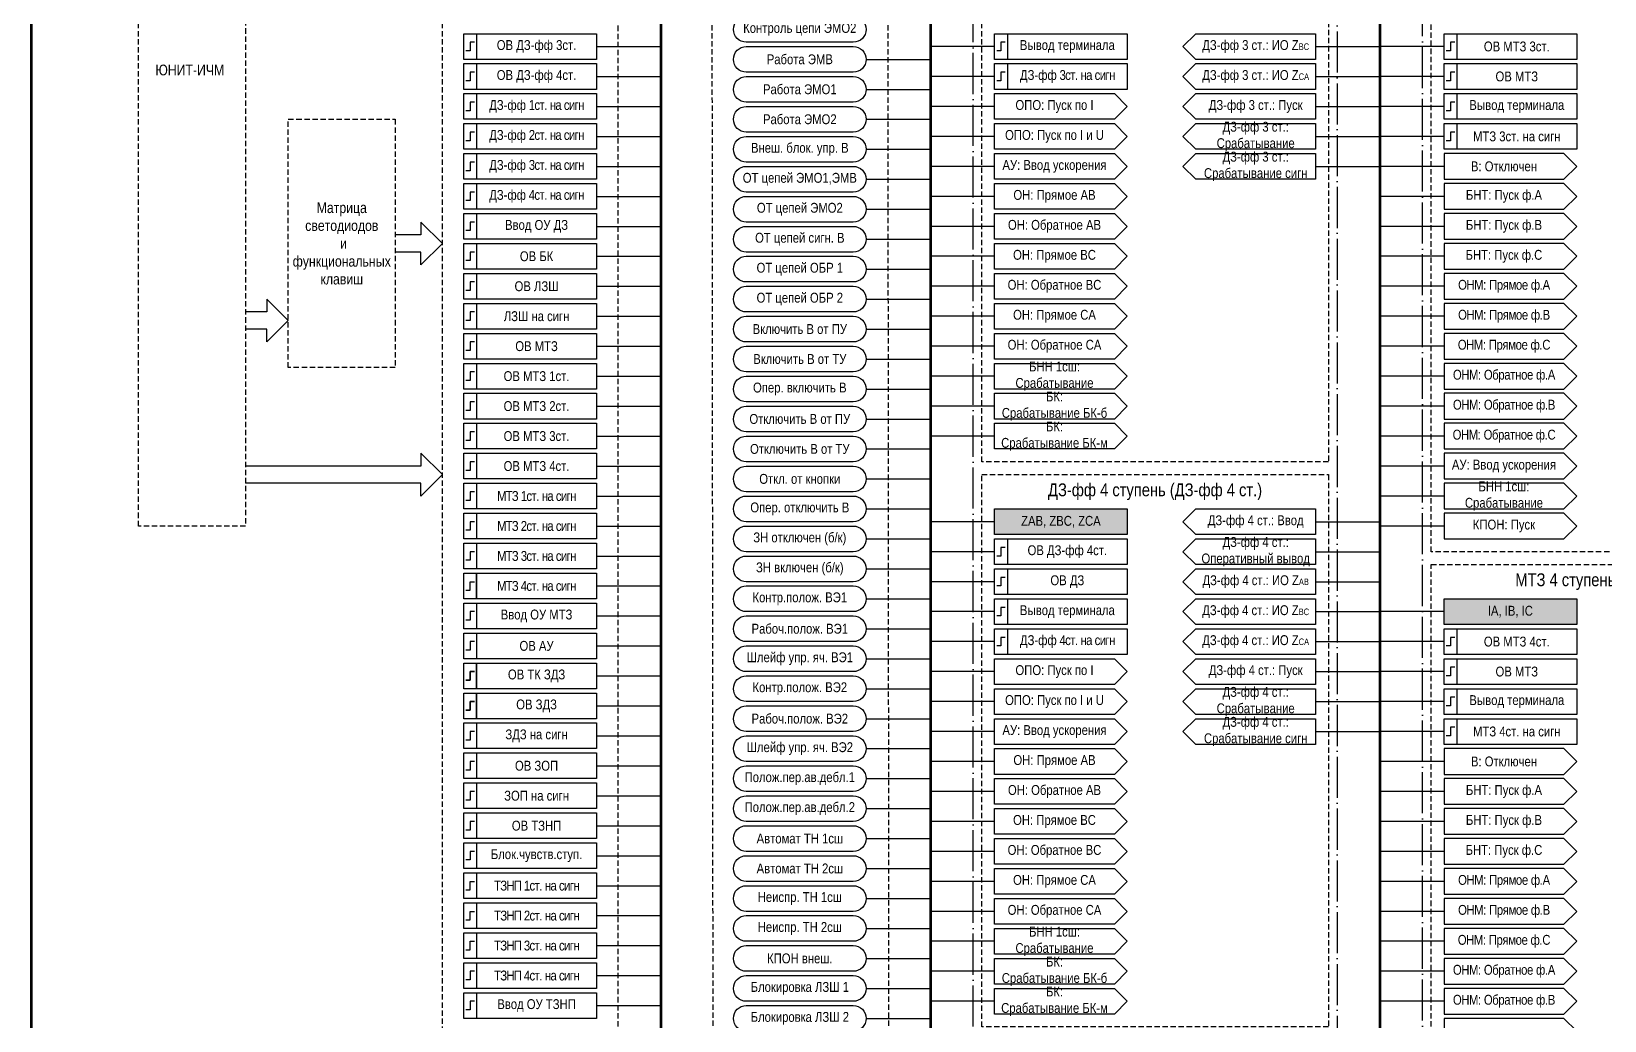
# Model space of a CAD drawing. Header units: millimetres. Extents: x 0 to 1150, y 0 to 1104.
# Drawn here: x 0 to 367.5, y 470.5 to 701.5 of the extents above; entities that cross this region are included whole.
import ezdxf

# ---------------------------------------------------------------- set-up
doc = ezdxf.new("R2010")
doc.units = ezdxf.units.MM
doc.linetypes.add('ACAD_ISO04W100', pattern=[30, 24, -3, 0, -3])
doc.linetypes.add('штриховая2', pattern=[0.375, 0.25, -0.125])
doc.layers.add('TEXT', color=7, linetype='Continuous', lineweight=25)
doc.styles.add('2.5_Gost_RD', font='ARIALN.TTF', dxfattribs={"height": 2.5})
doc.styles.add('3.5_Gost_RD', font='ARIALN.TTF', dxfattribs={"height": 3.5})

msp = doc.modelspace()

# ---------------------------------------------------------------- hatches: boundary and pattern name
at = {"ltscale": 100, "true_color": 0xf7941d}
h = msp.add_hatch(color=30, dxfattribs=at)
h.dxf.hatch_style = 1
h.paths.add_polyline_path([(225, 590), (256, 590), (256, 584), (225, 584)])
h = msp.add_hatch(color=30, dxfattribs=at)
h.dxf.hatch_style = 1
h.paths.add_polyline_path([(330, 569), (361, 569), (361, 563), (330, 563)])

# ---------------------------------------------------------------- linework, layer by layer
at = {"lineweight": 100, "ltscale": 100}
for p, q in [((210, 1009), (210, 39)), ((315, 1009), (315, 39)), ((147, 731), (147, 152))]:
    msp.add_line(p, q, dxfattribs=at)
at = {"ltscale": 100}
for p, q in [((132, 698), (147, 698)), ((195, 695), (210, 695)), ((225, 698), (210, 698)), ((300, 698), (315, 698)), ((330, 698), (315, 698)), ((132, 691), (147, 691)), ((225, 691), (210, 691)), ((300, 691), (315, 691)), ((330, 691), (315, 691)), ((195, 688), (210, 688)), ((132, 684), (147, 684)), ((225, 684), (210, 684)), ((300, 684), (315, 684)), ((330, 684), (315, 684)), ((195, 681), (210, 681)), ((132, 677), (147, 677)), ((225, 677), (210, 677)), ((300, 677), (315, 677)), ((330, 677), (315, 677)), ((195, 674), (210, 674)), ((132, 670), (147, 670)), ((225, 670), (210, 670)), ((300, 670), (315, 670)), ((330, 670), (315, 670)), ((195, 667), (210, 667)), ((132, 663), (147, 663)), ((225, 663), (210, 663)), ((330, 663), (315, 663)), ((195, 660), (210, 660)), ((132, 656), (147, 656)), ((225, 656), (210, 656)), ((330, 656), (315, 656)), ((195, 653), (210, 653)), ((132, 649), (147, 649)), ((225, 649), (210, 649)), ((330, 649), (315, 649)), ((195, 646), (210, 646)), ((132, 642), (147, 642)), ((225, 642), (210, 642)), ((330, 642), (315, 642)), ((195, 639), (210, 639)), ((132, 635), (147, 635)), ((225, 635), (210, 635)), ((330, 635), (315, 635)), ((195, 632), (210, 632)), ((132, 628), (147, 628)), ((195, 625), (210, 625)), ((225, 628), (210, 628)), ((330, 628), (315, 628)), ((132, 621), (147, 621)), ((195, 618), (210, 618)), ((225, 621), (210, 621)), ((330, 621), (315, 621)), ((132, 614), (147, 614)), ((225, 614), (210, 614)), ((330, 614), (315, 614)), ((195, 611), (210, 611)), ((132, 607), (147, 607)), ((225, 607), (210, 607)), ((330, 607), (315, 607)), ((195, 604), (210, 604)), ((132, 600), (147, 600)), ((330, 600), (315, 600)), ((195, 597), (210, 597)), ((132, 593), (147, 593)), ((330, 593), (315, 593)), ((195, 590), (210, 590)), ((132, 586), (147, 586)), ((225, 587), (210, 587)), ((300, 587), (315, 587)), ((330, 586), (315, 586)), ((195, 583), (210, 583)), ((132, 579), (147, 579)), ((225, 580), (210, 580)), ((300, 580), (315, 580)), ((195, 576), (210, 576)), ((132, 572), (147, 572)), ((225, 573), (210, 573)), ((300, 573), (315, 573)), ((195, 569), (210, 569)), ((225, 566), (210, 566)), ((300, 566), (315, 566)), ((330, 566), (315, 566)), ((132, 565), (147, 565)), ((195, 562), (210, 562)), ((225, 559), (210, 559)), ((300, 559), (315, 559)), ((330, 559), (315, 559)), ((132, 558), (147, 558)), ((195, 555), (210, 555)), ((225, 552), (210, 552)), ((300, 552), (315, 552)), ((330, 552), (315, 552)), ((132, 551), (147, 551)), ((195, 548), (210, 548)), ((132, 544), (147, 544)), ((225, 545), (210, 545)), ((300, 545), (315, 545)), ((330, 545), (315, 545)), ((195, 541), (210, 541)), ((132, 537), (147, 537)), ((225, 538), (210, 538)), ((300, 538), (315, 538)), ((330, 538), (315, 538)), ((195, 534), (210, 534)), ((132, 530), (147, 530)), ((225, 531), (210, 531)), ((330, 531), (315, 531)), ((195, 527), (210, 527)), ((132, 523), (147, 523)), ((225, 524), (210, 524)), ((330, 524), (315, 524)), ((195, 520), (210, 520)), ((132, 516), (147, 516)), ((225, 517), (210, 517)), ((330, 517), (315, 517)), ((195, 513), (210, 513)), ((132, 509), (147, 509)), ((225, 510), (210, 510)), ((330, 510), (315, 510)), ((195, 506), (210, 506)), ((132, 502), (147, 502)), ((225, 503), (210, 503)), ((330, 503), (315, 503)), ((195, 499), (210, 499)), ((132, 495), (147, 495)), ((225, 496), (210, 496)), ((330, 496), (315, 496)), ((195, 492), (210, 492)), ((225, 489), (210, 489)), ((330, 489), (315, 489)), ((132, 488), (147, 488)), ((195, 485), (210, 485)), ((225, 482), (210, 482)), ((330, 482), (315, 482)), ((132, 481), (147, 481)), ((195, 478), (210, 478)), ((225, 475), (210, 475)), ((330, 475), (315, 475)), ((132, 474), (147, 474)), ((195, 471), (210, 471))]:
    msp.add_line(p, q, dxfattribs=at)
at = {"color": 3, "lineweight": 60, "ltscale": 100}
msp.add_lwpolyline([(0, 1061), (1150, 1061), (1150, 0), (0, 0)], close=True, dxfattribs=at)
at = {"color": 251, "linetype": 'ACAD_ISO04W100', "lineweight": 30, "ltscale": 0.4, "true_color": 0x58595b}
for points in [[(220, 1004), (305, 1004), (305, 215), (220, 215)], [(325, 1004), (410, 1004), (410, 47), (325, 47)]]:
    msp.add_lwpolyline(points, close=True, dxfattribs=at)
at = {"color": 7, "linetype": 'штриховая2', "ltscale": 5}
for points in [[(25, 796), (50, 796), (50, 586), (25, 586)], [(96, 731), (137, 731), (137, 301), (96, 301)], [(60, 681), (85, 681), (85, 623), (60, 623)]]:
    msp.add_lwpolyline(points, close=True, dxfattribs=at)
at = {"linetype": 'штриховая2', "ltscale": 5}
for points in [[(159, 763), (200, 763), (200.5, 158), (159.5, 158)], [(222, 730), (303, 730), (303, 601), (222, 601)], [(327, 716), (408, 716), (408, 580), (327, 580)], [(222, 598), (303, 598), (303, 469), (222, 469)], [(327, 577), (408, 577), (408, 441), (327, 441)]]:
    msp.add_lwpolyline(points, close=True, dxfattribs=at)
at = {"ltscale": 100}
for points in [[(167, 699, -1), (167, 705), (192, 705, -1), (192, 699)], [(167, 692, -1), (167, 698), (192, 698, -1), (192, 692)], [(167, 685, -1), (167, 691), (192, 691, -1), (192, 685)], [(167, 678, -1), (167, 684), (192, 684, -1), (192, 678)], [(167, 671, -1), (167, 677), (192, 677, -1), (192, 671)], [(167, 664, -1), (167, 670), (192, 670, -1), (192, 664)], [(167, 657, -1), (167, 663), (192, 663, -1), (192, 657)], [(167, 650, -1), (167, 656), (192, 656, -1), (192, 650)], [(167, 643, -1), (167, 649), (192, 649, -1), (192, 643)], [(167, 636, -1), (167, 642), (192, 642, -1), (192, 636)], [(167, 629, -1), (167, 635), (192, 635, -1), (192, 629)], [(167, 622, -1), (167, 628), (192, 628, -1), (192, 622)], [(167, 615, -1), (167, 621), (192, 621, -1), (192, 615)], [(167, 608, -1), (167, 614), (192, 614, -1), (192, 608)], [(167, 601, -1), (167, 607), (192, 607, -1), (192, 601)], [(167, 594, -1), (167, 600), (192, 600, -1), (192, 594)], [(167, 587, -1), (167, 593), (192, 593, -1), (192, 587)], [(167, 580, -1), (167, 586), (192, 586, -1), (192, 580)], [(167, 573, -1), (167, 579), (192, 579, -1), (192, 573)], [(167, 566, -1), (167, 572), (192, 572, -1), (192, 566)], [(167, 559, -1), (167, 565), (192, 565, -1), (192, 559)], [(167, 552, -1), (167, 558), (192, 558, -1), (192, 552)], [(167, 545, -1), (167, 551), (192, 551, -1), (192, 545)], [(167, 538, -1), (167, 544), (192, 544, -1), (192, 538)], [(167, 531, -1), (167, 537), (192, 537, -1), (192, 531)], [(167, 524, -1), (167, 530), (192, 530, -1), (192, 524)], [(167, 517, -1), (167, 523), (192, 523, -1), (192, 517)], [(167, 510, -1), (167, 516), (192, 516, -1), (192, 510)], [(167, 503, -1), (167, 509), (192, 509, -1), (192, 503)], [(167, 496, -1), (167, 502), (192, 502, -1), (192, 496)], [(167, 489, -1), (167, 495), (192, 495, -1), (192, 489)], [(167, 482, -1), (167, 488), (192, 488, -1), (192, 482)], [(167, 475, -1), (167, 481), (192, 481, -1), (192, 475)], [(167, 468, -1), (167, 474), (192, 474, -1), (192, 468)]]:
    msp.add_lwpolyline(points, format="xyb", close=True, dxfattribs=at)
for points in [[(101, 701), (104, 701), (104, 695), (101, 695)], [(101, 701), (132, 701), (132, 695), (101, 695)], [(225, 701), (228, 701), (228, 695), (225, 695)], [(225, 701), (256, 701), (256, 695), (225, 695)], [(300, 695), (272, 695), (269, 698), (272, 701), (300, 701)], [(330, 701), (333, 701), (333, 695), (330, 695)], [(330, 701), (361, 701), (361, 695), (330, 695)], [(101, 694), (104, 694), (104, 688), (101, 688)], [(101, 694), (132, 694), (132, 688), (101, 688)], [(225, 694), (228, 694), (228, 688), (225, 688)], [(225, 694), (256, 694), (256, 688), (225, 688)], [(300, 688), (272, 688), (269, 691), (272, 694), (300, 694)], [(330, 694), (333, 694), (333, 688), (330, 688)], [(330, 694), (361, 694), (361, 688), (330, 688)], [(101, 687), (104, 687), (104, 681), (101, 681)], [(101, 687), (132, 687), (132, 681), (101, 681)], [(300, 681), (272, 681), (269, 684), (272, 687), (300, 687)], [(330, 687), (333, 687), (333, 681), (330, 681)], [(330, 687), (361, 687), (361, 681), (330, 681)], [(101, 680), (104, 680), (104, 674), (101, 674)], [(101, 680), (132, 680), (132, 674), (101, 674)], [(300, 674), (272, 674), (269, 677), (272, 680), (300, 680)], [(330, 680), (333, 680), (333, 674), (330, 674)], [(330, 680), (361, 680), (361, 674), (330, 674)], [(101, 673), (104, 673), (104, 667), (101, 667)], [(101, 673), (132, 673), (132, 667), (101, 667)], [(300, 667), (272, 667), (269, 670), (272, 673), (300, 673)], [(101, 666), (104, 666), (104, 660), (101, 660)], [(101, 666), (132, 666), (132, 660), (101, 660)], [(101, 659), (104, 659), (104, 653), (101, 653)], [(101, 659), (132, 659), (132, 653), (101, 653)], [(101, 652), (104, 652), (104, 646), (101, 646)], [(101, 652), (132, 652), (132, 646), (101, 646)], [(101, 645), (104, 645), (104, 639), (101, 639)], [(101, 645), (132, 645), (132, 639), (101, 639)], [(101, 638), (104, 638), (104, 632), (101, 632)], [(101, 638), (132, 638), (132, 632), (101, 632)], [(101, 631), (104, 631), (104, 625), (101, 625)], [(101, 631), (132, 631), (132, 625), (101, 625)], [(101, 624), (104, 624), (104, 618), (101, 618)], [(101, 624), (132, 624), (132, 618), (101, 618)], [(101, 617), (104, 617), (104, 611), (101, 611)], [(101, 617), (132, 617), (132, 611), (101, 611)], [(101, 610), (104, 610), (104, 604), (101, 604)], [(101, 610), (132, 610), (132, 604), (101, 604)], [(101, 603), (104, 603), (104, 597), (101, 597)], [(101, 603), (132, 603), (132, 597), (101, 597)], [(101, 596), (104, 596), (104, 590), (101, 590)], [(101, 596), (132, 596), (132, 590), (101, 590)], [(101, 589), (104, 589), (104, 583), (101, 583)], [(101, 589), (132, 589), (132, 583), (101, 583)], [(225, 590), (256, 590), (256, 584), (225, 584)], [(300, 584), (272, 584), (269, 587), (272, 590), (300, 590)], [(101, 582), (104, 582), (104, 576), (101, 576)], [(101, 582), (132, 582), (132, 576), (101, 576)], [(225, 583), (228, 583), (228, 577), (225, 577)], [(225, 583), (256, 583), (256, 577), (225, 577)], [(272, 583), (300, 583), (300, 577), (272, 577), (269, 580)], [(101, 575), (104, 575), (104, 569), (101, 569)], [(104, 575), (132, 575), (132, 569), (104, 569)], [(225, 576), (228, 576), (228, 570), (225, 570)], [(225, 576), (256, 576), (256, 570), (225, 570)], [(300, 570), (272, 570), (269, 573), (272, 576), (300, 576)], [(101, 568), (104, 568), (104, 562), (101, 562)], [(101, 568), (132, 568), (132, 562), (101, 562)], [(225, 569), (228, 569), (228, 563), (225, 563)], [(225, 569), (256, 569), (256, 563), (225, 563)], [(300, 563), (272, 563), (269, 566), (272, 569), (300, 569)], [(330, 569), (361, 569), (361, 563), (330, 563)], [(101, 561), (104, 561), (104, 555), (101, 555)], [(101, 561), (132, 561), (132, 555), (101, 555)], [(225, 562), (228, 562), (228, 556), (225, 556)], [(225, 562), (256, 562), (256, 556), (225, 556)], [(300, 556), (272, 556), (269, 559), (272, 562), (300, 562)], [(330, 562), (333, 562), (333, 556), (330, 556)], [(330, 562), (361, 562), (361, 556), (330, 556)], [(300, 549), (272, 549), (269, 552), (272, 555), (300, 555)], [(330, 555), (333, 555), (333, 549), (330, 549)], [(330, 555), (361, 555), (361, 549), (330, 549)], [(101, 554), (104, 554), (104, 548), (101, 548)], [(101, 554), (104, 554), (104, 548), (101, 548)], [(104, 554), (132, 554), (132, 548), (104, 548)], [(300, 542), (272, 542), (269, 545), (272, 548), (300, 548)], [(330, 548), (333, 548), (333, 542), (330, 542)], [(330, 548), (361, 548), (361, 542), (330, 542)], [(101, 547), (104, 547), (104, 541), (101, 541)], [(101, 547), (104, 547), (104, 541), (101, 541)], [(104, 547), (132, 547), (132, 541), (104, 541)], [(300, 535), (272, 535), (269, 538), (272, 541), (300, 541)], [(330, 541), (333, 541), (333, 535), (330, 535)], [(330, 541), (361, 541), (361, 535), (330, 535)], [(101, 540), (104, 540), (104, 534), (101, 534)], [(101, 540), (104, 540), (104, 534), (101, 534)], [(101, 540), (132, 540), (132, 534), (101, 534)], [(101, 533), (132, 533), (132, 527), (101, 527)], [(101, 533), (104, 533), (104, 527), (101, 527)], [(101, 526), (132, 526), (132, 520), (101, 520)], [(101, 526), (104, 526), (104, 520), (101, 520)], [(101, 519), (132, 519), (132, 513), (101, 513)], [(101, 519), (104, 519), (104, 513), (101, 513)], [(101, 512), (132, 512), (132, 506), (101, 506)], [(101, 512), (104, 512), (104, 506), (101, 506)], [(101, 505), (132, 505), (132, 499), (101, 499)], [(101, 505), (104, 505), (104, 499), (101, 499)], [(101, 498), (132, 498), (132, 492), (101, 492)], [(101, 498), (104, 498), (104, 492), (101, 492)], [(101, 491), (132, 491), (132, 485), (101, 485)], [(101, 491), (104, 491), (104, 485), (101, 485)], [(101, 484), (104, 484), (104, 478), (101, 478)], [(101, 484), (132, 484), (132, 478), (101, 478)], [(101, 477), (104, 477), (104, 471), (101, 471)], [(101, 477), (132, 477), (132, 471), (101, 471)]]:
    msp.add_lwpolyline(points, close=True, dxfattribs=at)
at = {"lineweight": 30, "ltscale": 100}
for points in [[(103.5, 699), (102.5, 699), (102.5, 697), (101.5, 697)], [(227.5, 699), (226.5, 699), (226.5, 697), (225.5, 697)], [(332.5, 699), (331.5, 699), (331.5, 697), (330.5, 697)], [(103.5, 692), (102.5, 692), (102.5, 690), (101.5, 690)], [(227.5, 692), (226.5, 692), (226.5, 690), (225.5, 690)], [(332.5, 692), (331.5, 692), (331.5, 690), (330.5, 690)], [(103.5, 685), (102.5, 685), (102.5, 683), (101.5, 683)], [(332.5, 685), (331.5, 685), (331.5, 683), (330.5, 683)], [(103.5, 678), (102.5, 678), (102.5, 676), (101.5, 676)], [(332.5, 678), (331.5, 678), (331.5, 676), (330.5, 676)], [(103.5, 671), (102.5, 671), (102.5, 669), (101.5, 669)], [(103.5, 664), (102.5, 664), (102.5, 662), (101.5, 662)], [(103.5, 657), (102.5, 657), (102.5, 655), (101.5, 655)], [(103.5, 650), (102.5, 650), (102.5, 648), (101.5, 648)], [(103.5, 643), (102.5, 643), (102.5, 641), (101.5, 641)], [(103.5, 636), (102.5, 636), (102.5, 634), (101.5, 634)], [(103.5, 629), (102.5, 629), (102.5, 627), (101.5, 627)], [(103.5, 622), (102.5, 622), (102.5, 620), (101.5, 620)], [(103.5, 615), (102.5, 615), (102.5, 613), (101.5, 613)], [(103.5, 608), (102.5, 608), (102.5, 606), (101.5, 606)], [(103.5, 601), (102.5, 601), (102.5, 599), (101.5, 599)], [(103.5, 594), (102.5, 594), (102.5, 592), (101.5, 592)], [(103.5, 587), (102.5, 587), (102.5, 585), (101.5, 585)], [(227.5, 581), (226.5, 581), (226.5, 579), (225.5, 579)], [(103.5, 580), (102.5, 580), (102.5, 578), (101.5, 578)], [(227.5, 574), (226.5, 574), (226.5, 572), (225.5, 572)], [(101.5, 571), (102.5, 571), (102.5, 573), (103.5, 573)], [(103.5, 566), (102.5, 566), (102.5, 564), (101.5, 564)], [(227.5, 567), (226.5, 567), (226.5, 565), (225.5, 565)], [(103.5, 559), (102.5, 559), (102.5, 557), (101.5, 557)], [(227.5, 560), (226.5, 560), (226.5, 558), (225.5, 558)], [(332.5, 560), (331.5, 560), (331.5, 558), (330.5, 558)], [(103.5, 552), (102.5, 552), (102.5, 550), (101.5, 550)], [(101.5, 550), (102.5, 550), (102.5, 552), (103.5, 552)], [(332.5, 553), (331.5, 553), (331.5, 551), (330.5, 551)], [(103.5, 545), (102.5, 545), (102.5, 543), (101.5, 543)], [(101.5, 543), (102.5, 543), (102.5, 545), (103.5, 545)], [(332.5, 546), (331.5, 546), (331.5, 544), (330.5, 544)], [(103.5, 538), (102.5, 538), (102.5, 536), (101.5, 536)], [(103.5, 538), (102.5, 538), (102.5, 536), (101.5, 536)], [(332.5, 539), (331.5, 539), (331.5, 537), (330.5, 537)], [(103.5, 531), (102.5, 531), (102.5, 529), (101.5, 529)], [(103.5, 524), (102.5, 524), (102.5, 522), (101.5, 522)], [(103.5, 517), (102.5, 517), (102.5, 515), (101.5, 515)], [(103.5, 510), (102.5, 510), (102.5, 508), (101.5, 508)], [(101.5, 501), (102.5, 501), (102.5, 503), (103.5, 503)], [(101.5, 494), (102.5, 494), (102.5, 496), (103.5, 496)], [(101.5, 487), (102.5, 487), (102.5, 489), (103.5, 489)], [(103.5, 482), (102.5, 482), (102.5, 480), (101.5, 480)], [(103.5, 475), (102.5, 475), (102.5, 473), (101.5, 473)]]:
    msp.add_lwpolyline(points, dxfattribs=at)
at = {"ltscale": 100}
for points in [[(225, 687), (253, 687), (256, 684), (253, 681), (225, 681), (225, 687)], [(225, 680), (253, 680), (256, 677), (253, 674), (225, 674), (225, 680)], [(225, 673), (253, 673), (256, 670), (253, 667), (225, 667), (225, 673)], [(361, 670), (358, 673), (330, 673), (330, 667), (358, 667), (361, 670)], [(225, 666), (253, 666), (256, 663), (253, 660), (225, 660), (225, 666)], [(361, 663), (358, 666), (330, 666), (330, 660), (358, 660), (361, 663)], [(225, 659), (253, 659), (256, 656), (253, 653), (225, 653), (225, 659)], [(361, 656), (358, 659), (330, 659), (330, 653), (358, 653), (361, 656)], [(96, 652), (91, 657), (91, 654), (85, 654)], [(96, 652), (91, 647), (91, 650), (85, 650)], [(225, 652), (253, 652), (256, 649), (253, 646), (225, 646), (225, 652)], [(361, 649), (358, 652), (330, 652), (330, 646), (358, 646), (361, 649)], [(225, 645), (253, 645), (256, 642), (253, 639), (225, 639), (225, 645)], [(361, 642), (358, 645), (330, 645), (330, 639), (358, 639), (361, 642)], [(60, 634), (55, 639), (55, 636), (50, 636)], [(225, 638), (253, 638), (256, 635), (253, 632), (225, 632), (225, 638)], [(361, 635), (358, 638), (330, 638), (330, 632), (358, 632), (361, 635)], [(60, 634), (55, 629), (55, 632), (50, 632)], [(225, 631), (253, 631), (256, 628), (253, 625), (225, 625), (225, 631)], [(361, 628), (358, 631), (330, 631), (330, 625), (358, 625), (361, 628)], [(225, 624), (253, 624), (256, 621), (253, 618), (225, 618), (225, 624)], [(361, 621), (358, 624), (330, 624), (330, 618), (358, 618), (361, 621)], [(225, 617), (253, 617), (256, 614), (253, 611), (225, 611), (225, 617)], [(361, 614), (358, 617), (330, 617), (330, 611), (358, 611), (361, 614)], [(225, 610), (253, 610), (256, 607), (253, 604), (225, 604), (225, 610)], [(361, 607), (358, 610), (330, 610), (330, 604), (358, 604), (361, 607)], [(96, 598), (91, 603), (91, 600), (50, 600)], [(361, 600), (358, 603), (330, 603), (330, 597), (358, 597), (361, 600)], [(96, 598), (91, 593), (91, 596), (50, 596)], [(361, 593), (358, 596), (330, 596), (330, 590), (358, 590), (361, 593)], [(361, 586), (358, 589), (330, 589), (330, 583), (358, 583), (361, 586)], [(225, 555), (253, 555), (256, 552), (253, 549), (225, 549), (225, 555)], [(225, 548), (253, 548), (256, 545), (253, 542), (225, 542), (225, 548)], [(225, 541), (253, 541), (256, 538), (253, 535), (225, 535), (225, 541)], [(225, 534), (253, 534), (256, 531), (253, 528), (225, 528), (225, 534)], [(361, 531), (358, 534), (330, 534), (330, 528), (358, 528), (361, 531)], [(225, 527), (253, 527), (256, 524), (253, 521), (225, 521), (225, 527)], [(361, 524), (358, 527), (330, 527), (330, 521), (358, 521), (361, 524)], [(225, 520), (253, 520), (256, 517), (253, 514), (225, 514), (225, 520)], [(361, 517), (358, 520), (330, 520), (330, 514), (358, 514), (361, 517)], [(225, 513), (253, 513), (256, 510), (253, 507), (225, 507), (225, 513)], [(361, 510), (358, 513), (330, 513), (330, 507), (358, 507), (361, 510)], [(225, 506), (253, 506), (256, 503), (253, 500), (225, 500), (225, 506)], [(361, 503), (358, 506), (330, 506), (330, 500), (358, 500), (361, 503)], [(225, 499), (253, 499), (256, 496), (253, 493), (225, 493), (225, 499)], [(361, 496), (358, 499), (330, 499), (330, 493), (358, 493), (361, 496)], [(225, 492), (253, 492), (256, 489), (253, 486), (225, 486), (225, 492)], [(361, 489), (358, 492), (330, 492), (330, 486), (358, 486), (361, 489)], [(225, 485), (253, 485), (256, 482), (253, 479), (225, 479), (225, 485)], [(361, 482), (358, 485), (330, 485), (330, 479), (358, 479), (361, 482)], [(225, 478), (253, 478), (256, 475), (253, 472), (225, 472), (225, 478)], [(361, 475), (358, 478), (330, 478), (330, 472), (358, 472), (361, 475)], [(361, 468), (358, 471), (330, 471), (330, 465), (358, 465), (361, 468)]]:
    msp.add_lwpolyline(points, dxfattribs=at)

# ---------------------------------------------------------------- texts
at = {"ltscale": 100, "attachment_point": 5, "style": '2.5_Gost_RD'}
for s, insert, char_height, width in [('Контроль цепи ЭМО2', (179.5, 702), 2.3, 31), ('Работа ЭМВ', (179.5, 695), 2.3, 31), ('ЮНИТ-ИЧМ', (37, 692.5), 2.5, 24), ('Работа ЭМО1', (179.5, 688), 2.3, 31), ('Вывод терминала', (347, 684), 2.3, 28), ('Работа ЭМО2', (179.5, 681), 2.3, 31), ('МТЗ 3ст. на сигн', (347, 677), 2.3, 28), ('Внеш. блок. упр. В', (179.5, 674), 2.3, 31), ('ОТ цепей ЭМО1,ЭМВ', (179.5, 667), 2.3, 31), ('Матрица светодиодов\\P и функциональных клавиш', (72.5, 652), 2.5, 25), ('ОТ цепей ЭМО2', (179.5, 660), 2.3, 31), ('\\pt11.5;ОТ цепей сигн. В', (179.5, 653), 2.3, 31), ('ОТ цепей ОБР 1', (179.5, 646), 2.3, 31), ('ОТ цепей ОБР 2', (179.5, 639), 2.3, 31), ('Включить В от ПУ', (179.5, 632), 2.3, 31), ('Включить В от ТУ', (179.5, 625), 2.3, 31), ('Опер. включить В', (179.5, 618), 2.3, 31), ('Отключить В от ПУ', (179.5, 611), 2.3, 31), ('Отключить В от ТУ', (179.5, 604), 2.3, 31), ('Опер. отключить В', (179.5, 590), 2.3, 31), ('ЗН отключен (б/к)', (179.5, 583), 2.3, 31), ('КПОН: Пуск', (344, 586), 2.3, 28), ('ЗН включен (б/к)', (179.5, 576), 2.3, 31), ('Контр.полож. ВЭ1', (179.5, 569), 2.3, 31), ('\\pt18.4;Рабоч.полож. ВЭ1', (179.5, 562), 2.3, 31), ('Шлейф упр. яч. ВЭ1', (179.5, 555), 2.3, 31), ('Контр.полож. ВЭ2', (179.5, 548), 2.3, 31), ('Вывод терминала', (347, 545), 2.3, 28), ('\\pt18.4;Рабоч.полож. ВЭ2', (179.5, 541), 2.3, 31), ('МТЗ 4ст. на сигн', (347, 538), 2.3, 28), ('Шлейф упр. яч. ВЭ2', (179.5, 534), 2.3, 31), ('Полож.пер.ав.дебл.1', (179.5, 527), 2.3, 31), ('Полож.пер.ав.дебл.2', (179.5, 520), 2.3, 31), ('Автомат ТН 1сш', (179.5, 513), 2.3, 31), ('Автомат ТН 2сш', (179.5, 506), 2.3, 31), ('Неиспр. ТН 1сш', (179.5, 499), 2.3, 31), ('Неиспр. ТН 2сш', (179.5, 492), 2.3, 31), ('КПОН внеш.', (179.5, 485), 2.3, 31), ('Блокировка ЛЗШ 1', (179.5, 478), 2.3, 31), ('Блокировка ЛЗШ 2', (179.5, 471), 2.3, 31)]:
    msp.add_mtext(s, dxfattribs=dict(at, insert=insert, char_height=char_height, width=width))
at = {"color": 2, "ltscale": 100, "insert": (179.5, 597), "char_height": 2.3, "width": 31, "attachment_point": 5, "style": '2.5_Gost_RD'}
msp.add_mtext('{\\C256;Откл. от кнопки}', dxfattribs=at)
at = {"color": 30, "ltscale": 100, "true_color": 0xf7941d, "insert": (262.5, 594), "char_height": 3, "width": 81, "attachment_point": 5, "style": '3.5_Gost_RD'}
msp.add_mtext('ДЗ-фф 4 ступень (ДЗ-фф 4 ст.)', dxfattribs=at)
at = {"color": 30, "ltscale": 100, "insert": (367.5, 573), "char_height": 3, "width": 81, "attachment_point": 5, "style": '3.5_Gost_RD'}
msp.add_mtext('{\\C30;\\c1938679;МТЗ 4 ступень (МТЗ 4 ст.)}', dxfattribs=at)
at = {"layer": 'TEXT', "color": 0, "ltscale": 100, "char_height": 2.3, "width": 28, "attachment_point": 5, "style": '2.5_Gost_RD'}
for s, insert in [('{\\C256;ОВ ДЗ-фф 3ст.}', (118, 698)), ('{\\C256;ОВ ДЗ-фф 4ст.}', (118, 691)), ('{\\C256;ДЗ-фф\\T0.9; 1ст. на сигн}', (118, 684)), ('{\\C256;ДЗ-фф\\T0.9; 2ст. на сигн}', (118, 677)), ('{\\C256;ДЗ-фф\\T0.9; 3ст. на сигн}', (118, 670)), ('{\\C256;ДЗ-фф\\T0.9; 4ст. на сигн}', (118, 663)), ('{\\C256;Ввод ОУ ДЗ}', (118, 656)), ('{\\C256;ОВ ЛЗШ}', (118, 642)), ('{\\C256;ЛЗШ на сигн}', (118, 635)), ('{\\C256;ОВ МТЗ}', (118, 628)), ('{\\C256;ОВ МТЗ 1ст.}', (118, 621)), ('{\\C256;ОВ МТЗ 2ст.}', (118, 614)), ('{\\C256;ОВ МТЗ 3ст.}', (118, 607)), ('{\\C256;ОВ МТЗ 4ст.}', (118, 600)), ('{\\T0.9;\\C256;МТЗ 1ст. на сигн}', (118, 593)), ('{\\T0.9;\\C256;МТЗ 2ст. на сигн}', (118, 586)), ('{\\T0.9;\\C256;МТЗ 3ст. на сигн}', (118, 579)), ('{\\T0.9;\\C256;МТЗ 4ст. на сигн}', (118, 572)), ('{\\C256;Ввод ОУ МТЗ}', (118, 565)), ('{\\C256;ОВ АУ}', (118, 558)), ('{\\C256;ОВ ТК ЗДЗ}', (118, 551)), ('{\\C256;ОВ ЗДЗ}', (118, 544)), ('{\\C256;ЗДЗ на сигн}', (118, 537)), ('{\\C256;ОВ ЗОП}', (118, 530)), ('{\\C256;ЗОП на сигн}', (118, 523)), ('{\\C256;ОВ ТЗНП}', (118, 516)), ('{\\C256;Блок.чувств.ступ.}', (118, 509)), ('{\\T0.9;\\C256;ТЗНП 1ст. на сигн}', (118, 502)), ('{\\T0.9;\\C256;ТЗНП 2ст. на сигн}', (118, 495)), ('{\\T0.9;\\C256;ТЗНП 3ст. на сигн}', (118, 488)), ('{\\T0.9;\\C256;ТЗНП 4ст. на сигн}', (118, 481)), ('{\\C256;Ввод ОУ ТЗНП}', (118, 474))]:
    msp.add_mtext(s, dxfattribs=dict(at, insert=insert))
at = {"layer": 'TEXT', "ltscale": 100, "char_height": 2.3, "attachment_point": 5, "style": '2.5_Gost_RD'}
for s, insert, width in [('Вывод терминала', (242, 698), 28), ('ДЗ-фф 3 ст.: ИО Z{\\H0.66667x;BC}', (286, 698), 28), ('ОВ МТЗ 3ст.', (347, 698), 28), ('ДЗ-фф{\\T0.9; 3ст. на сигн}', (242, 691), 28), ('ДЗ-фф 3 ст.: ИО Z{\\H0.66667x;CA}', (286, 691), 28), ('ОВ МТЗ', (347, 691), 28), ('ОПО: Пуск по I', (239, 684), 28), ('ДЗ-фф 3 ст.: Пуск', (286, 684), 28), ('ДЗ-фф 3 ст.: Срабатывание', (286, 677), 28), ('ОПО: Пуск по I и U', (239, 677), 28), ('ДЗ-фф 3 ст.: Срабатывание сигн', (286, 670), 28), ('АУ: Ввод ускорения', (239, 670), 28), ('В: Отключен', (344, 670), 28), ('ОН: Прямое AB', (239, 663), 28), ('БНТ: Пуск ф.А', (344, 663), 28), ('ОН: Обратное AB', (239, 656), 28), ('БНТ: Пуск ф.В', (344, 656), 28), ('ОН: Прямое BС', (239, 649), 28), ('БНТ: Пуск ф.С', (344, 649), 28), ('ОВ БК', (118, 649), 28), ('ОН: Обратное BС', (239, 642), 28), ('{\\T0.95;ОНМ: Прямое ф.А}', (344, 642), 28), ('ОН: Прямое СА', (239, 635), 28), ('{\\T0.95;ОНМ: Прямое ф.В}', (344, 635), 28), ('ОН: Обратное СА', (239, 628), 28), ('{\\T0.95;ОНМ: Прямое ф.С}', (344, 628), 28), ('БНН 1сш: Срабатывание', (239, 621), 28), ('{\\T0.95;ОНМ: Обратное ф.А}', (344, 621), 28), ('БК: \\PСрабатывание БК-б', (239, 614), 28), ('{\\T0.95;ОНМ: Обратное ф.В}', (344, 614), 28), ('БК: \\PСрабатывание БК-м', (239, 607), 28), ('{\\T0.95;ОНМ: Обратное ф.С}', (344, 607), 28), ('АУ: Ввод ускорения', (344, 600), 28), ('БНН 1сш: Срабатывание', (344, 593), 28), ('ZAB, ZBC, ZCA', (240.5, 587), 31), ('ДЗ-фф 4 ст.: Ввод', (286, 587), 28), ('ОВ ДЗ-фф 4ст.', (242, 580), 28), ('ДЗ-фф 4 ст.: Оперативный вывод', (286, 580), 28), ('ОВ ДЗ', (242, 573), 28), ('ДЗ-фф 4 ст.: ИО Z{\\H0.66667x;АВ}', (286, 573), 28), ('Вывод терминала', (242, 566), 28), ('ДЗ-фф 4 ст.: ИО Z{\\H0.66667x;BC}', (286, 566), 28), ('IA, IB, IC', (345.5, 566), 31), ('ДЗ-фф{\\T0.9; 4ст. на сигн}', (242, 559), 28), ('ДЗ-фф 4 ст.: ИО Z{\\H0.66667x;CA}', (286, 559), 28), ('ОВ МТЗ 4ст.', (347, 559), 28), ('ОПО: Пуск по I', (239, 552), 28), ('ДЗ-фф 4 ст.: Пуск', (286, 552), 28), ('ОВ МТЗ', (347, 552), 28), ('ДЗ-фф 4 ст.: Срабатывание', (286, 545), 28), ('ОПО: Пуск по I и U', (239, 545), 28), ('ДЗ-фф 4 ст.: Срабатывание сигн', (286, 538), 28), ('АУ: Ввод ускорения', (239, 538), 28), ('ОН: Прямое AB', (239, 531), 28), ('В: Отключен', (344, 531), 28), ('ОН: Обратное AB', (239, 524), 28), ('БНТ: Пуск ф.А', (344, 524), 28), ('ОН: Прямое BС', (239, 517), 28), ('БНТ: Пуск ф.В', (344, 517), 28), ('ОН: Обратное BС', (239, 510), 28), ('БНТ: Пуск ф.С', (344, 510), 28), ('ОН: Прямое СА', (239, 503), 28), ('{\\T0.95;ОНМ: Прямое ф.А}', (344, 503), 28), ('ОН: Обратное СА', (239, 496), 28), ('{\\T0.95;ОНМ: Прямое ф.В}', (344, 496), 28), ('БНН 1сш: Срабатывание', (239, 489), 28), ('{\\T0.95;ОНМ: Прямое ф.С}', (344, 489), 28), ('БК: \\PСрабатывание БК-б', (239, 482), 28), ('{\\T0.95;ОНМ: Обратное ф.А}', (344, 482), 28), ('БК: \\PСрабатывание БК-м', (239, 475), 28), ('{\\T0.95;ОНМ: Обратное ф.В}', (344, 475), 28)]:
    msp.add_mtext(s, dxfattribs=dict(at, insert=insert, width=width))

doc.saveas('drawing.dxf')
